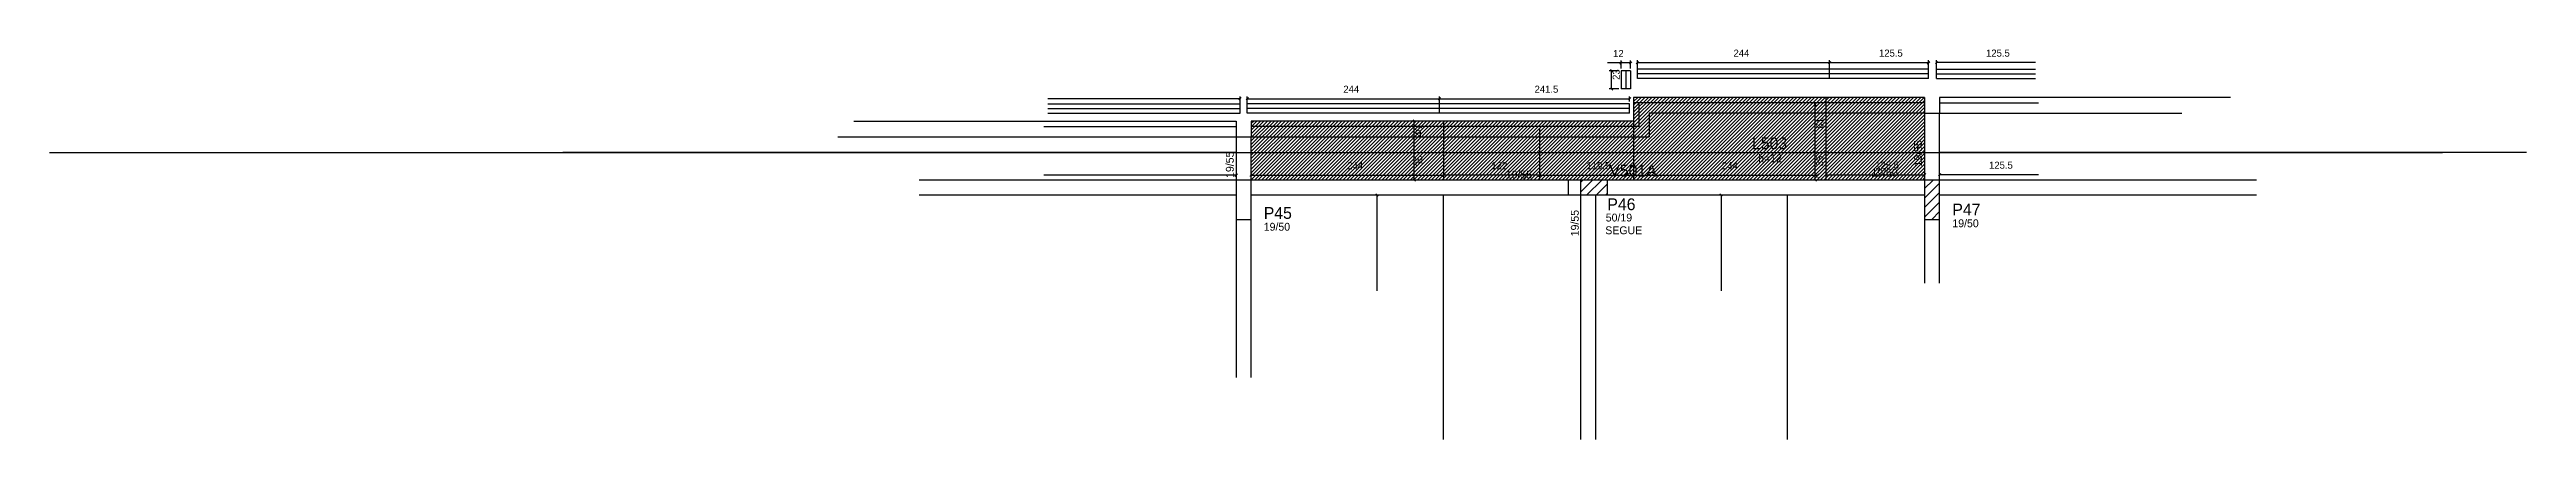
# Model space of a CAD drawing. Header units: metres. Extents: x 3837 to 6982, y 3187 to 3683.
import ezdxf

# ---------------------------------------------------------------- set-up
doc = ezdxf.new("R2010")
doc.units = ezdxf.units.M
for name, color, linetype in [('3', 7, 'Continuous'), ('4', 7, 'Continuous'), ('7', 7, 'Continuous'), ('COTA', 7, 'Continuous'), ('Painéis', 7, 'Continuous'), ('REAPROVEITAMENTO', 7, 'Continuous'), ('SARR_2.2x7', 7, 'Continuous')]:
    doc.layers.add(name, color=color, linetype=linetype)

msp = doc.modelspace()

# ---------------------------------------------------------------- hatches: boundary and pattern name
at = {"layer": 'REAPROVEITAMENTO'}
h = msp.add_hatch(dxfattribs=at)
h.set_pattern_fill('ANSI31')
h.paths.add_polyline_path([(6217.7, 3621.9), (5848.2, 3621.9), (5848.2, 3591.9), (5362.7, 3591.9), (5362.7, 3516.9), (6217.7, 3516.9), (6217.7, 3621.9)])

# ---------------------------------------------------------------- linework, layer by layer
at = {"layer": '3', "color": 3, "lineweight": 25}
for p, q in [((6217.7, 3601.9), (5868.2, 3601.9)), ((5868.2, 3601.9), (5868.2, 3571.9)), ((6236.7, 3601.9), (6544.2, 3601.9)), ((4838.2, 3571.9), (5868.2, 3571.9)), ((5780.7, 3501.7), (5795.9, 3516.9)), ((5780.7, 3513.7), (5783.9, 3516.9)), ((5780.7, 3497.9), (5780.7, 3186.9)), ((5789, 3497.9), (5808, 3516.9)), ((5799.7, 3497.9), (5799.7, 3186.9)), ((5801, 3497.9), (5815.2, 3512.2)), ((5813, 3497.9), (5815.2, 3500.2)), ((6217.7, 3506), (6228.7, 3516.9)), ((6217.7, 3494), (6236.7, 3513)), ((6217.7, 3481.9), (6236.7, 3500.9)), ((6217.7, 3469.9), (6236.7, 3488.9)), ((6226.8, 3466.9), (6236.7, 3476.9))]:
    msp.add_line(p, q, dxfattribs=at)
for points in [[(6217.7, 3601.9), (6217.7, 3516.9)], [(6217.7, 3601.9), (6236.7, 3601.9)], [(6236.7, 3516.9), (6236.7, 3601.9)], [(5343.7, 3571.9), (5343.7, 3516.9)], [(5362.7, 3516.9), (5362.7, 3571.9)], [(5343.7, 3516.9), (4941.2, 3516.9)], [(4941.2, 3497.9), (5343.7, 3497.9)], [(5765.2, 3516.9), (5362.7, 3516.9)], [(5362.7, 3497.9), (5765.2, 3497.9)], [(6217.7, 3516.9), (5815.2, 3516.9)], [(5815.2, 3497.9), (6217.7, 3497.9)], [(6639.2, 3516.9), (6236.7, 3516.9)], [(6236.7, 3497.9), (6639.2, 3497.9)], [(5343.7, 3466.9), (5343.7, 3265.9)], [(5362.7, 3265.9), (5362.7, 3466.9)], [(6217.7, 3466.9), (6217.7, 3385.9)], [(6236.7, 3385.9), (6236.7, 3466.9)]]:
    msp.add_lwpolyline(points, dxfattribs=at)
at = {"layer": '7', "color": 7, "lineweight": 25}
for points in [[(5343.7, 3466.9), (5362.7, 3466.9), (5362.7, 3516.9), (5343.7, 3516.9), (5343.7, 3466.9)], [(5765.2, 3497.9), (5815.2, 3497.9), (5815.2, 3516.9), (5765.2, 3516.9), (5765.2, 3497.9)], [(5780.7, 3497.9), (5815.2, 3497.9), (5815.2, 3516.9), (5780.7, 3516.9), (5780.7, 3497.9)], [(6217.7, 3466.9), (6236.7, 3466.9), (6236.7, 3516.9), (6217.7, 3516.9), (6217.7, 3466.9)]]:
    msp.add_lwpolyline(points, dxfattribs=at)
at = {"layer": 'COTA', "color": 4, "lineweight": 25}
for p, q in [((5832.4, 3665.8), (5815, 3665.8)), ((5829.4, 3655.8), (5817.3, 3655.8)), ((5820.3, 3632.8), (5820.3, 3655.8)), ((5832.4, 3658.8), (5832.4, 3668.8)), ((5844.4, 3665.8), (5832.4, 3665.8)), ((5844.4, 3658.8), (5844.4, 3668.8)), ((5853.1, 3651.5), (5853.1, 3669.2)), ((5853.1, 3666.2), (6097.1, 3666.2)), ((6097.1, 3651.5), (6097.1, 3669.2)), ((6097.1, 3651.5), (6097.1, 3669.2)), ((6097.1, 3666.2), (6222.6, 3666.2)), ((6222.6, 3651.5), (6222.6, 3669.2)), ((6232.9, 3651.5), (6232.9, 3669.2)), ((6358.4, 3666.2), (6232.9, 3666.2)), ((5348.7, 3620.3), (5104.7, 3620.3)), ((5348.7, 3607.5), (5348.7, 3623.3)), ((5357.7, 3607.5), (5357.7, 3623.3)), ((5357.7, 3620.3), (5601.7, 3620.3)), ((5601.7, 3607.5), (5601.7, 3623.3)), ((5601.7, 3616.9), (5601.7, 3623.3)), ((5601.7, 3620.3), (5843.2, 3620.3)), ((5829.4, 3632.8), (5817.3, 3632.8)), ((5843.2, 3616.9), (5843.2, 3623.3)), ((5569.8, 3551.9), (5569.8, 3591.9)), ((6078.8, 3551.9), (6078.8, 3612.9)), ((3837.3, 3551.9), (6875.2, 3551.9)), ((5343.7, 3523.1), (5099.7, 3523.1)), ((5362.7, 3523.1), (5606.7, 3523.1)), ((5569.8, 3516.9), (5569.8, 3551.9)), ((5728.7, 3523.1), (5606.7, 3523.1)), ((5728.7, 3523.1), (5848.2, 3523.1)), ((5838.3, 3523.1), (6082.3, 3523.1)), ((6078.8, 3516.9), (6078.8, 3551.9)), ((6092.2, 3523.7), (6217.7, 3523.7)), ((6217.7, 3526.1), (6217.7, 3526.7)), ((6236.7, 3526.1), (6236.7, 3526.7)), ((6362.2, 3523.7), (6236.7, 3523.7)), ((5522.3, 3497.9), (5522.3, 3375.9)), ((5606.7, 3520.9), (5606.7, 3520.1)), ((5848.2, 3520.9), (5848.2, 3520.1)), ((5959.3, 3497.9), (5959.3, 3375.9)), ((6082.3, 3520.7), (6082.3, 3520.1))]:
    msp.add_line(p, q, dxfattribs=at)
at = {"layer": 'COTA', "color": 0, "lineweight": 25}
for p, q in [((5821.8, 3654.3), (5818.8, 3657.3)), ((5833.9, 3667.3), (5830.9, 3664.3)), ((5842.9, 3664.3), (5845.9, 3667.3)), ((5854.6, 3667.7), (5851.6, 3664.7)), ((6095.6, 3664.7), (6098.6, 3667.7)), ((6098.6, 3667.7), (6095.6, 3664.7)), ((6221.1, 3664.7), (6224.1, 3667.7)), ((6234.4, 3667.7), (6231.4, 3664.7)), ((5347.2, 3618.8), (5350.2, 3621.8)), ((5359.2, 3621.8), (5356.2, 3618.8)), ((5600.2, 3618.8), (5603.2, 3621.8)), ((5603.2, 3621.8), (5600.2, 3618.8)), ((5818.8, 3634.3), (5821.8, 3631.3)), ((5841.7, 3618.8), (5844.7, 3621.8)), ((5571.3, 3590.4), (5568.3, 3593.4)), ((6080.3, 3611.4), (6077.3, 3614.4)), ((5571.3, 3550.4), (5568.3, 3553.4)), ((5568.3, 3553.4), (5571.3, 3550.4)), ((6080.3, 3550.4), (6077.3, 3553.4)), ((6077.3, 3553.4), (6080.3, 3550.4)), ((5342.2, 3521.6), (5345.2, 3524.6)), ((5364.2, 3524.6), (5361.2, 3521.6)), ((5605.2, 3521.6), (5608.2, 3524.6)), ((5608.2, 3524.6), (5605.2, 3521.6)), ((5730.2, 3524.6), (5727.2, 3521.6)), ((5727.2, 3521.6), (5730.2, 3524.6)), ((5839.8, 3524.6), (5836.8, 3521.6)), ((5846.7, 3521.6), (5849.7, 3524.6)), ((6080.8, 3521.6), (6083.8, 3524.6)), ((6093.7, 3525.2), (6090.7, 3522.2)), ((6216.2, 3522.2), (6219.2, 3525.2)), ((6238.2, 3525.2), (6235.2, 3522.2)), ((5523.8, 3496.4), (5520.8, 3499.4)), ((5568.3, 3518.4), (5571.3, 3515.4)), ((5960.8, 3496.4), (5957.8, 3499.4)), ((6077.3, 3518.4), (6080.3, 3515.4))]:
    msp.add_line(p, q, dxfattribs=at)
at = {"layer": 'Painéis', "color": 200, "lineweight": 25}
for p, q in [((5832.4, 3655.8), (5832.4, 3632.8)), ((5844.4, 3655.8), (5832.4, 3655.8)), ((5844.4, 3655.8), (5832.4, 3655.8)), ((5844.4, 3655.8), (5844.4, 3632.8)), ((6097.1, 3657.9), (5853.1, 3657.9)), ((5853.1, 3645.9), (5853.1, 3657.9)), ((6097.1, 3645.9), (6097.1, 3657.9)), ((6222.6, 3657.9), (6097.1, 3657.9)), ((6097.1, 3645.9), (6097.1, 3657.9)), ((6222.6, 3645.9), (6222.6, 3657.9)), ((6232.9, 3657.9), (6358.4, 3657.9)), ((6232.9, 3645.9), (6232.9, 3657.9)), ((5844.4, 3632.8), (5832.4, 3632.8)), ((6217.7, 3621.9), (5848.2, 3621.9)), ((5848.2, 3621.9), (5848.2, 3591.9)), ((6097.1, 3645.9), (5853.1, 3645.9)), ((6092.2, 3621.9), (6092.2, 3516.9)), ((6222.6, 3645.9), (6097.1, 3645.9)), ((6217.7, 3621.9), (6217.7, 3601.9)), ((6232.9, 3645.9), (6358.4, 3645.9)), ((6606.2, 3621.9), (6236.7, 3621.9)), ((6236.7, 3621.9), (6236.7, 3601.9)), ((4858.2, 3591.9), (5343.7, 3591.9)), ((5104.7, 3613.9), (5348.7, 3613.9)), ((5104.7, 3601.9), (5348.7, 3601.9)), ((5343.7, 3591.9), (5343.7, 3571.9)), ((5348.7, 3601.9), (5348.7, 3613.9)), ((5601.7, 3613.9), (5357.7, 3613.9)), ((5357.7, 3601.9), (5357.7, 3613.9)), ((5601.7, 3601.9), (5357.7, 3601.9)), ((5848.2, 3591.9), (5362.7, 3591.9)), ((5362.7, 3591.9), (5362.7, 3571.9)), ((5601.7, 3601.9), (5601.7, 3613.9)), ((5843.2, 3613.9), (5601.7, 3613.9)), ((5601.7, 3601.9), (5601.7, 3613.9)), ((5843.2, 3601.9), (5601.7, 3601.9)), ((5606.7, 3591.9), (5606.7, 3516.9)), ((5843.2, 3601.9), (5843.2, 3613.9)), ((5848.2, 3591.9), (5848.2, 3516.9)), ((5728.7, 3582.9), (5728.7, 3516.9)), ((5343.7, 3551.9), (4488.7, 3551.9)), ((5362.7, 3551.9), (6217.7, 3551.9)), ((6981.7, 3551.9), (6236.7, 3551.9)), ((5606.7, 3186.9), (5606.7, 3497.9)), ((6043.7, 3186.9), (6043.7, 3497.9))]:
    msp.add_line(p, q, dxfattribs=at)
at = {"layer": 'SARR_2.2x7', "color": 40, "lineweight": 25}
for p, q in [((5838.4, 3655.8), (5838.4, 3632.8)), ((6097.1, 3651.9), (5853.1, 3651.9)), ((6222.6, 3651.9), (6097.1, 3651.9)), ((6232.9, 3651.9), (6358.4, 3651.9)), ((5099.7, 3584.9), (5343.7, 3584.9)), ((5104.7, 3607.9), (5348.7, 3607.9)), ((5601.7, 3607.9), (5357.7, 3607.9)), ((5606.7, 3584.9), (5362.7, 3584.9)), ((5843.2, 3607.9), (5601.7, 3607.9)), ((5848.2, 3584.9), (5606.7, 3584.9)), ((6092.2, 3614.9), (5848.2, 3614.9)), ((5855.2, 3584.9), (5848.2, 3584.9)), ((5855.2, 3584.9), (5855.2, 3614.9)), ((6217.7, 3614.9), (6092.2, 3614.9)), ((6236.7, 3614.9), (6362.2, 3614.9))]:
    msp.add_line(p, q, dxfattribs=at)

# ---------------------------------------------------------------- texts
at = {"layer": '3', "color": 3, "lineweight": 25}
for p in [(6214.3, 3534.1), (5340.6, 3519.6), (5778.6, 3445.4)]:
    msp.add_text('19/55', height=10, rotation=90, dxfattribs=at).set_placement(p)
for s, p in [('19/55', (5686, 3518.9)), ('h=12', (6006.4, 3539.6)), ('19/60', (6150, 3521.2)), ('19/50', (5378.7, 3452.5)), ('50/19', (5812.9, 3464.2)), ('19/50', (6252.9, 3456.9)), ('SEGUE', (5812.3, 3448))]:
    msp.add_text(s, height=10, dxfattribs=at).set_placement(p)
at = {"layer": '4', "color": 4, "lineweight": 25}
for s, p in [('L503', (5998.5, 3556.1)), ('V501A', (5817.4, 3521.3)), ('P46', (5814.9, 3478.6)), ('P45', (5378.7, 3467.5)), ('P47', (6252.9, 3471.9))]:
    msp.add_text(s, height=15, dxfattribs=at).set_placement(p)
at = {"layer": 'COTA', "color": 240, "lineweight": 25}
for s, p in [('12', (5822.2, 3673.3)), ('244', (5975.1, 3673.8)), ('125.5', (6159.8, 3673.8)), ('125.5', (6295.7, 3673.8)), ('244', (5479.7, 3627.9)), ('241.5', (5722.5, 3627.9)), ('244', (5484.7, 3530.7)), ('122', (5667.7, 3530.7)), ('119.5', (5788.5, 3530.7)), ('244', (5960.3, 3530.7)), ('125.5', (6155, 3531.3)), ('125.5', (6299.5, 3531.3))]:
    msp.add_text(s, height=9, dxfattribs=at).set_placement(p)
for s, p in [('23', (5830.6, 3644.3)), ('40', (5580.2, 3571.9)), ('61', (6089.2, 3582.4)), ('35', (5580.1, 3534.4)), ('35', (6089.1, 3534.4))]:
    msp.add_text(s, height=9, rotation=90, dxfattribs=at).set_placement(p)

doc.saveas('drawing.dxf')
